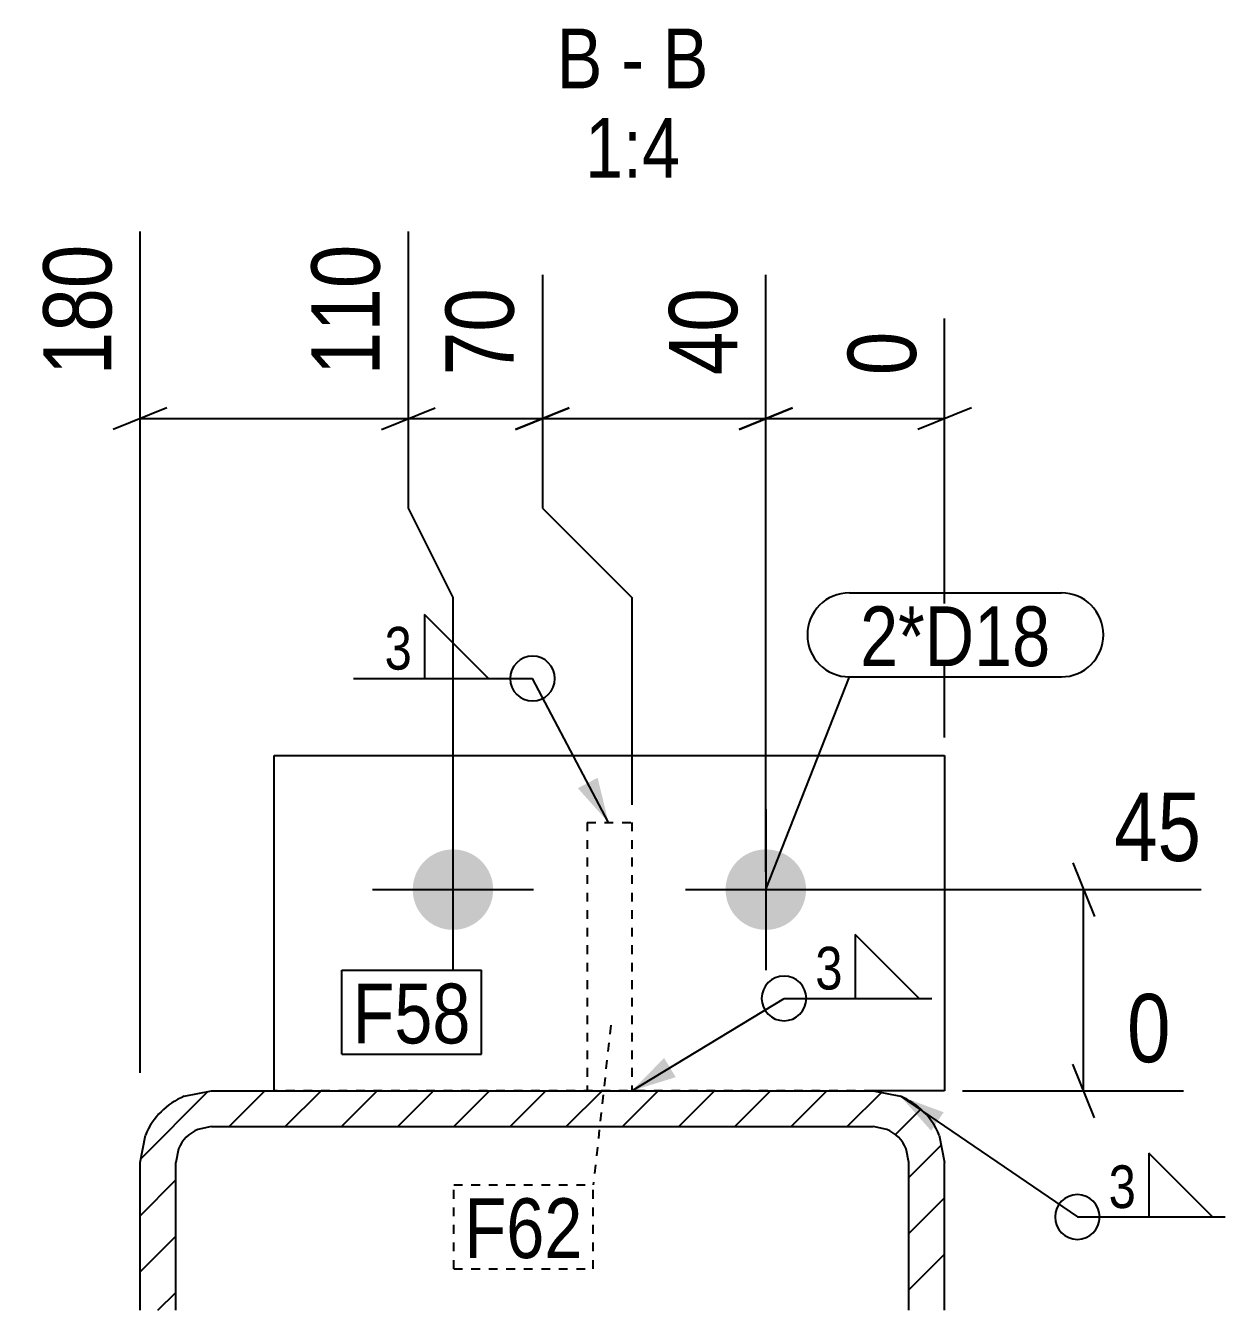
# Model space of a CAD drawing. Header units: millimetres. Extents: x 26 to 52624, y 8 to 1063.
# Drawn here: x 40852.5 to 41120.9, y 9.6 to 296.9 of the extents above; entities that cross this region are included whole.
import ezdxf

# ---------------------------------------------------------------- set-up
doc = ezdxf.new("R2010")
doc.units = ezdxf.units.MM
doc.linetypes.add('DXK_LINE_DOT2', pattern=[3.9198, 1.9599, -1.9599])
for name, color, linetype in [('MÅLSÆTNING', 7, 'Continuous'), ('STÅL', 7, 'Continuous'), ('TEKST', 7, 'Continuous')]:
    doc.layers.add(name, color=color, linetype=linetype)
doc.styles.add('Arial Narrow', font='ARIALN.TTF', dxfattribs={"height": 0.2})

msp = doc.modelspace()

# ---------------------------------------------------------------- hatches: boundary and pattern name
at = {"layer": 'STÅL', "linetype": 'Continuous'}
for points in [[(40957.11, 103.68, -1), (40939.11, 103.68, -1)], [(41027.11, 103.68, -1), (41009.11, 103.68, -1)]]:
    msp.add_hatch(color=96, dxfattribs=at).paths.add_polyline_path(points)
h = msp.add_hatch(dxfattribs=at)
h.set_pattern_fill('', scale=2.8, style=0, pattern_type=0)
h.set_pattern_definition([(45, (41058.11, 9.6), (-6.2862, 6.2862), [])])
h.paths.add_polyline_path([(41050.11, 9.6), (41058.11, 9.6), (41058.11, 42.68), (41056.89, 48.8), (41053.42, 53.99), (41048.23, 57.46), (41042.11, 58.68), (40894.11, 58.68), (40887.99, 57.46), (40882.8, 53.99), (40879.33, 48.8), (40878.11, 42.68), (40878.11, 9.6), (40886.11, 9.6), (40886.11, 42.68), (40886.72, 45.74), (40888.45, 48.33), (40891.05, 50.07), (40894.11, 50.68), (41042.11, 50.68), (41045.17, 50.07), (41047.77, 48.33), (41049.5, 45.74), (41050.11, 42.68)])
at = {"layer": 'TEKST', "linetype": 'Continuous'}
for points in [[(40980.47, 128.69), (40982.93, 118.68), (40976.05, 126.36)], [(40997.96, 61.73), (40988.11, 58.68), (40995.36, 66.01)], [(41055.09, 49.76), (41048.23, 57.46), (41057.9, 53.89)]]:
    msp.add_hatch(color=3, dxfattribs=at).paths.add_polyline_path(points)

# ---------------------------------------------------------------- linework, layer by layer
at = {"layer": 'MÅLSÆTNING', "color": 7, "linetype": 'Continuous'}
for p, q in [((40878.11, 62.68), (40878.11, 250.89)), ((40938.11, 250.89), (40938.11, 189.01)), ((40938.11, 250.89), (40938.11, 189.01)), ((40968.11, 241.14), (40968.11, 189.01)), ((40968.11, 241.14), (40968.11, 189.01)), ((41018.11, 107.68), (41018.11, 241.14)), ((41018.11, 107.68), (41018.11, 241.14)), ((41058.11, 137.68), (41058.11, 231.39)), ((40884.11, 211.41), (40872.11, 206.61)), ((40932.11, 206.61), (40944.11, 211.41)), ((40932.11, 206.61), (40944.11, 211.41)), ((40962.11, 206.61), (40974.11, 211.41)), ((40974.11, 211.41), (40962.11, 206.61)), ((41024.11, 211.41), (41012.11, 206.61)), ((41012.11, 206.61), (41024.11, 211.41)), ((41064.11, 211.41), (41052.11, 206.61)), ((40878.11, 209.01), (40938.11, 209.01)), ((40938.11, 209.01), (40968.11, 209.01)), ((40968.11, 209.01), (41018.11, 209.01)), ((41018.11, 209.01), (41058.11, 209.01)), ((40938.11, 189.01), (40948.11, 169.01)), ((40938.11, 189.01), (40948.11, 169.01)), ((40968.11, 189.01), (40988.11, 169.01)), ((40968.11, 189.01), (40988.11, 169.01)), ((40948.11, 169.01), (40948.11, 107.68)), ((40948.11, 169.01), (40948.11, 107.68)), ((40988.11, 169.01), (40988.11, 122.68)), ((40988.11, 169.01), (40988.11, 122.68)), ((41086.82, 109.68), (41091.62, 97.68)), ((41022.11, 103.68), (41115.52, 103.68)), ((41089.22, 58.68), (41089.22, 103.68)), ((41091.62, 52.68), (41086.82, 64.68)), ((41062.11, 58.68), (41111.59, 58.68))]:
    msp.add_line(p, q, dxfattribs=at)
at = {"layer": 'STÅL', "color": 2, "linetype": 'Continuous'}
for p, q in [((40908.11, 58.68), (40908.11, 133.68)), ((40908.11, 133.68), (41058.11, 133.68)), ((41058.11, 133.68), (41058.11, 58.68)), ((40887.99, 57.46), (40894.11, 58.68)), ((40894.11, 58.68), (41042.11, 58.68)), ((41058.11, 58.68), (41042.06, 58.68)), ((41042.11, 58.68), (41048.23, 57.46)), ((40894.11, 50.68), (40891.05, 50.07)), ((40894.11, 50.68), (41042.11, 50.68)), ((41045.17, 50.07), (41042.11, 50.68)), ((40878.11, 42.68), (40879.33, 48.8)), ((41056.89, 48.8), (41058.11, 42.68)), ((40886.72, 45.74), (40886.11, 42.68)), ((41050.11, 42.68), (41049.5, 45.74)), ((40878.11, 9.6), (40878.11, 42.68)), ((40886.11, 9.6), (40886.11, 42.68)), ((41050.11, 9.6), (41050.11, 42.68)), ((41058.11, 9.6), (41058.11, 42.68))]:
    msp.add_line(p, q, dxfattribs=at)
at = {"layer": 'STÅL', "color": 96, "linetype": 'Continuous'}
for p, q in [((40948.11, 121.68), (40948.11, 85.68)), ((41018.11, 121.68), (41018.11, 85.68)), ((40930.11, 103.68), (40966.11, 103.68)), ((41000.11, 103.68), (41036.11, 103.68))]:
    msp.add_line(p, q, dxfattribs=at)
at = {"layer": 'STÅL', "color": 7, "linetype": 'DXK_LINE_DOT2'}
for p, q in [((40978.11, 118.68), (40978.11, 58.68)), ((40978.11, 118.68), (40988.11, 118.68)), ((40988.11, 118.68), (40988.11, 58.68)), ((41042.06, 58.68), (40908.11, 58.68))]:
    msp.add_line(p, q, dxfattribs=at)
at = {"layer": 'STÅL', "color": 2, "linetype": 'Continuous'}
for centre, radius, start, end in [((40894.11, 42.68), 16, 112.5, 157.5), ((41042.11, 42.68), 16, 22.5, 67.5), ((40894.11, 42.68), 8, 112.5, 157.5), ((41042.11, 42.68), 8, 22.5, 67.5)]:
    msp.add_arc(centre, radius, start, end, dxfattribs=at)
at = {"layer": 'TEKST', "color": 7, "linetype": 'Continuous'}
for p, q in [((41036.8, 170.06), (41084.23, 170.06)), ((41018.11, 103.68), (41036.8, 151.26)), ((41036.8, 151.26), (41084.23, 151.26)), ((40923.25, 85.69), (40954.48, 85.69)), ((40923.25, 66.89), (40923.25, 85.69)), ((40954.48, 66.89), (40954.48, 85.69)), ((40923.25, 66.89), (40954.48, 66.89))]:
    msp.add_line(p, q, dxfattribs=at)
at = {"layer": 'TEKST', "color": 3, "linetype": 'Continuous'}
for p, q in [((40956.05, 150.89), (40941.77, 165.18)), ((40941.77, 165.18), (40941.77, 150.89)), ((40941.77, 150.89), (40956.05, 150.89)), ((40982.93, 118.68), (40965.91, 150.89)), ((41052.41, 79.35), (41038.13, 93.63)), ((41038.13, 93.63), (41038.13, 79.35)), ((40988.11, 58.68), (41022.18, 79.35)), ((41038.13, 79.35), (41052.41, 79.35)), ((41048.23, 57.46), (41087.82, 30.47)), ((41118.06, 30.47), (41103.78, 44.76)), ((41103.78, 44.76), (41103.78, 30.47)), ((41103.78, 30.47), (41118.06, 30.47))]:
    msp.add_line(p, q, dxfattribs=at)
at = {"layer": 'TEKST', "color": 7, "linetype": 'DXK_LINE_DOT2'}
for p, q in [((40983.41, 73.34), (40979.51, 37.68)), ((40948.29, 37.68), (40979.51, 37.68)), ((40948.29, 18.88), (40948.29, 37.68)), ((40979.51, 18.88), (40979.51, 37.68)), ((40948.29, 18.88), (40979.51, 18.88))]:
    msp.add_line(p, q, dxfattribs=at)
at = {"layer": 'TEKST', "color": 7, "linetype": 'Continuous'}
for centre, start, end in [((41036.8, 160.66), 90, 270), ((41084.23, 160.66), 270, 90)]:
    msp.add_arc(centre, 9.4, start, end, dxfattribs=at)
at = {"layer": 'TEKST', "color": 3, "linetype": 'Continuous'}
for centre, start, end in [((40965.91, 150.89), 90, 270), ((40965.91, 150.89), 270, 90), ((41022.18, 79.35), 90, 270), ((41087.82, 30.47), 90, 270)]:
    msp.add_arc(centre, 5, start, end, dxfattribs=at)

# ---------------------------------------------------------------- wipeouts: each hides what was drawn before it
at = {"color": 0, "linetype": 'Continuous'}
for points, layer in [([(40874.91, 251.18), (40852.51, 251.18), (40852.51, 215.53), (40874.91, 215.53)], 'MÅLSÆTNING'), ([(40934.91, 251.18), (40912.51, 251.18), (40912.51, 215.53), (40934.91, 215.53)], 'MÅLSÆTNING'), ([(40964.91, 241.43), (40942.51, 241.43), (40942.51, 215.53), (40964.91, 215.53)], 'MÅLSÆTNING'), ([(41014.91, 241.43), (40992.51, 241.43), (40992.51, 215.53), (41014.91, 215.53)], 'MÅLSÆTNING'), ([(41054.91, 231.68), (41032.51, 231.68), (41032.51, 215.53), (41054.91, 215.53)], 'MÅLSÆTNING'), ([(41111.88, 61.88), (41111.88, 84.28), (41095.73, 84.28), (41095.73, 61.88)], 'MÅLSÆTNING'), ([(40981.56, 282.89), (40981.56, 296.89), (40971.34, 296.89), (40971.34, 282.89)], 'TEKST'), ([(40990.86, 282.89), (40990.86, 296.89), (40985.76, 296.89), (40985.76, 282.89)], 'TEKST'), ([(41005.29, 282.89), (41005.29, 296.89), (40995.06, 296.89), (40995.06, 282.89)], 'TEKST'), ([(40998.98, 262.89), (40998.98, 276.89), (40977.65, 276.89), (40977.65, 262.89)], 'TEKST')]:
    msp.add_wipeout(points, dxfattribs=at).dxf.layer = layer
at = {"color": 0}
for points in [[(40939.71, 152.09), (40939.71, 163.69), (40932.02, 163.69), (40932.02, 152.09)], [(41036.07, 80.55), (41036.07, 92.15), (41028.38, 92.15), (41028.38, 80.55)], [(40952.08, 69.29), (40952.08, 83.29), (40925.65, 83.29), (40925.65, 69.29)], [(41101.72, 31.67), (41101.72, 43.27), (41094.02, 43.27), (41094.02, 31.67)]]:
    msp.add_wipeout(points, dxfattribs=at).dxf.layer = 'TEKST'

# ---------------------------------------------------------------- next in the draw order: linework, layer by layer
at = {"layer": 'TEKST', "color": 3, "linetype": 'Continuous'}
for p, q in [((40925.82, 150.89), (40965.91, 150.89)), ((41022.18, 79.35), (41055.27, 79.35)), ((41087.82, 30.47), (41120.92, 30.47))]:
    msp.add_line(p, q, dxfattribs=at)
for centre in [(41022.18, 79.35), (41087.82, 30.47)]:
    msp.add_arc(centre, 5, 270, 90, dxfattribs=at)

# ---------------------------------------------------------------- next in the draw order: texts
at = {"layer": 'MÅLSÆTNING', "color": 3, "linetype": 'Continuous', "style": 'Arial Narrow'}
for s, height, p in [('180', 15.271, (40871.71, 218.73)), ('110', 15.271, (40931.71, 218.73)), ('70', 15.271, (40961.71, 218.73)), ('40', 15.271, (41011.71, 218.73)), ('0', 15.27, (41051.71, 218.73))]:
    msp.add_text(s, height=height, rotation=90.0002, dxfattribs=at).set_placement(p)
msp.add_text('0', height=15.27, dxfattribs=at).set_placement((41098.93, 65.08))
at = {"layer": 'TEKST', "color": 3, "linetype": 'Continuous', "style": 'Arial Narrow'}
for s, height, p in [('B', 13.36, (40971.34, 282.89)), ('B', 13.36, (40995.06, 282.89)), ('-', 13.36, (40985.76, 282.89)), ('1:4', 13.362, (40977.65, 262.89))]:
    msp.add_text(s, height=height, dxfattribs=at).set_placement(p)
at = {"layer": 'TEKST', "color": 3, "style": 'Arial Narrow'}
for p in [(40932.82, 152.89), (41029.18, 81.35), (41094.82, 32.47)]:
    msp.add_text('3', height=9.54, dxfattribs=at).set_placement(p)

# ---------------------------------------------------------------- next in the draw order: wipeouts: each hides what was drawn before it
at = {"color": 0, "linetype": 'Continuous'}
msp.add_wipeout([(41118.72, 106.88), (41118.72, 129.28), (41092.82, 129.28), (41092.82, 106.88)], dxfattribs=at).dxf.layer = 'MÅLSÆTNING'
at = {"color": 0}
for points in [[(41081.83, 153.66), (41081.83, 167.66), (41039.2, 167.66), (41039.2, 153.66)], [(40952.08, 69.29), (40952.08, 83.29), (40925.65, 83.29), (40925.65, 69.29)], [(40977.11, 21.28), (40977.11, 35.28), (40950.69, 35.28), (40950.69, 21.28)]]:
    msp.add_wipeout(points, dxfattribs=at).dxf.layer = 'TEKST'

# ---------------------------------------------------------------- next in the draw order: texts
at = {"layer": 'MÅLSÆTNING', "color": 3, "linetype": 'Continuous', "style": 'Arial Narrow'}
msp.add_text('45', height=15.271, dxfattribs=at).set_placement((41096.02, 110.08))
at = {"layer": 'TEKST', "color": 3, "style": 'Arial Narrow'}
msp.add_text('F58', height=13.362, dxfattribs=at).set_placement((40925.65, 69.29))

# ---------------------------------------------------------------- next in the draw order: wipeouts: each hides what was drawn before it
at = {"color": 0}
for points in [[(41081.83, 153.66), (41081.83, 167.66), (41039.2, 167.66), (41039.2, 153.66)], [(40977.11, 21.28), (40977.11, 35.28), (40950.69, 35.28), (40950.69, 21.28)]]:
    msp.add_wipeout(points, dxfattribs=at).dxf.layer = 'TEKST'

# ---------------------------------------------------------------- next in the draw order: texts
at = {"layer": 'TEKST', "color": 3, "style": 'Arial Narrow'}
for s, p in [('2*D18', (41039.2, 153.66)), ('F62', (40950.69, 21.28))]:
    msp.add_text(s, height=13.362, dxfattribs=at).set_placement(p)

doc.saveas('drawing.dxf')
